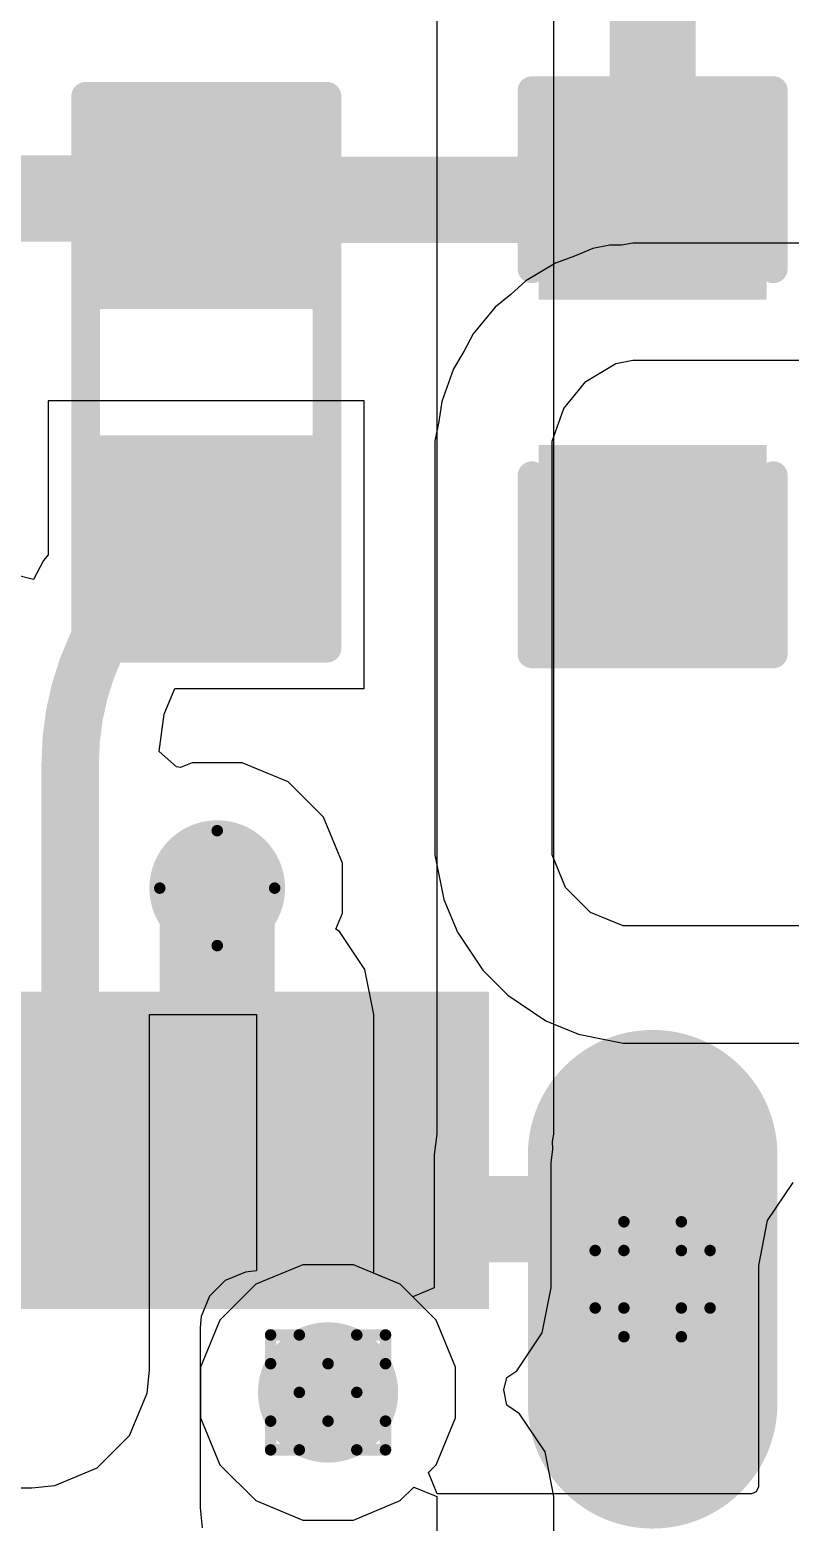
# Model space of a CAD drawing. Header units: inches. Extents: x -14 to 270, y -5 to 115.
# Drawn here: x 60.37 to 63.73, y 0.3 to 6.89 of the extents above; entities that cross this region are included whole.
import ezdxf

# ---------------------------------------------------------------- set-up
doc = ezdxf.new("R2010")
doc.units = ezdxf.units.IN
for name, color, linetype in [('Bottom Layer', 5, 'Continuous'), ('Bottom Solder', 6, 'Continuous'), ('Drill Drawing', 1, 'Continuous'), ('Multi-Layer', 9, 'Continuous'), ('Pad Holes', 156, 'Continuous'), ('Top Layer', 1, 'Continuous'), ('Top Overlay', 2, 'Continuous'), ('Top Paste', 8, 'Continuous'), ('Top Solder', 216, 'Continuous'), ('Via Holes', 16, 'Continuous')]:
    doc.layers.add(name, color=color, linetype=linetype)

# ---------------------------------------------------------------- blocks, each defined once
blk = doc.blocks.new('R___0603_81')
at = {"layer": 'Top Layer'}
for points in [[(-0.381, 0.4445), (-0.381, -0.4445), (-1.143, -0.4445), (-1.143, 0.4445)], [(1.143, 0.4445), (1.143, -0.4445), (0.381, -0.4445), (0.381, 0.4445)]]:
    blk.add_hatch(color=1, dxfattribs=at).paths.add_polyline_path(points)
at = {"layer": 'Top Paste'}
for points in [[(-0.381, 0.4445), (-0.381, -0.4445), (-1.143, -0.4445), (-1.143, 0.4445)], [(1.143, 0.4445), (1.143, -0.4445), (0.381, -0.4445), (0.381, 0.4445)]]:
    blk.add_hatch(color=8, dxfattribs=at).paths.add_polyline_path(points)
at = {"layer": 'Top Solder'}
for points in [[(-0.2794, 0.5461), (-0.2794, -0.5461), (-1.2446, -0.5461), (-1.2446, 0.5461)], [(1.2446, 0.5461), (1.2446, -0.5461), (0.2794, -0.5461), (0.2794, 0.5461)]]:
    blk.add_hatch(color=216, dxfattribs=at).paths.add_polyline_path(points)
at = {"layer": 'Top Overlay'}
for points in [[(-1.2192, 0.5334, 0.127, 0.127, 0), (1.2192, 0.5334, 0.127, 0.127, 0)], [(-1.2192, 0.5334, 0.127, 0.127, 0), (-1.2192, -0.5334, 0.127, 0.127, 0)], [(1.2192, 0.5334, 0.127, 0.127, 0), (1.2192, -0.5334, 0.127, 0.127, 0)], [(-1.2192, -0.5334, 0.127, 0.127, 0), (1.2192, -0.5334, 0.127, 0.127, 0)]]:
    blk.add_lwpolyline(points, format="xyseb", dxfattribs=at)
for points in [[(-1.25095, 0.5334, 0.0635, 0.0635, 1), (-1.18745, 0.5334, 0.0635, 0.0635, 1)], [(-1.25095, 0.5334, 0.0635, 0.0635, 1), (-1.18745, 0.5334, 0.0635, 0.0635, 1)], [(1.18745, 0.5334, 0.0635, 0.0635, 1), (1.25095, 0.5334, 0.0635, 0.0635, 1)], [(1.18745, 0.5334, 0.0635, 0.0635, 1), (1.25095, 0.5334, 0.0635, 0.0635, 1)], [(-1.25095, -0.5334, 0.0635, 0.0635, 1), (-1.18745, -0.5334, 0.0635, 0.0635, 1)], [(-1.25095, -0.5334, 0.0635, 0.0635, 1), (-1.18745, -0.5334, 0.0635, 0.0635, 1)], [(1.18745, -0.5334, 0.0635, 0.0635, 1), (1.25095, -0.5334, 0.0635, 0.0635, 1)], [(1.18745, -0.5334, 0.0635, 0.0635, 1), (1.25095, -0.5334, 0.0635, 0.0635, 1)]]:
    blk.add_lwpolyline(points, format="xyseb", close=True, dxfattribs=at)
blk = doc.blocks.new('TYPE_C_31_M_12__99')
at = {"layer": 'Bottom Layer'}
h = blk.add_hatch(color=5, dxfattribs=at)
edge = h.paths.add_edge_path()
edge.add_arc((4.325, 1.255), 0.45, 180, 360)
edge.add_line((4.775, 1.255), (4.775, 2.355))
edge.add_arc((4.325, 2.355), 0.45, 0, 180)
edge.add_line((3.875, 2.355), (3.875, 1.255))
at = {"layer": 'Bottom Solder'}
h = blk.add_hatch(color=6, dxfattribs=at)
edge = h.paths.add_edge_path()
edge.add_arc((4.325, 1.255), 0.5516, 180, 360)
edge.add_line((4.8766, 1.255), (4.8766, 2.355))
edge.add_arc((4.325, 2.355), 0.5516, 0, 180)
edge.add_line((3.7734, 2.355), (3.7734, 1.255))
h = blk.add_hatch(color=6, dxfattribs=at)
edge = h.paths.add_edge_path()
edge.add_arc((2.89, 1.305), 0.1016, 0, 360)
at = {"layer": 'Multi-Layer'}
h = blk.add_hatch(color=9, dxfattribs=at)
edge = h.paths.add_edge_path()
edge.add_arc((4.325, 1.255), 0.45, 180, 360)
edge.add_line((4.775, 1.255), (4.775, 2.355))
edge.add_arc((4.325, 2.355), 0.45, 0, 180)
edge.add_line((3.875, 2.355), (3.875, 1.255))
at = {"layer": 'Pad Holes'}
h = blk.add_hatch(color=7, dxfattribs=at)
edge = h.paths.add_edge_path()
edge.add_arc((4.325, 1.255), 0.3, 180, 360)
edge.add_line((4.625, 1.255), (4.625, 2.355))
edge.add_arc((4.325, 2.355), 0.3, 0, 180)
edge.add_line((4.025, 2.355), (4.025, 1.255))
h = blk.add_hatch(color=7, dxfattribs=at)
edge = h.paths.add_edge_path()
edge.add_arc((2.89, 1.305), 0.31, 0, 360)
at = {"layer": 'Top Layer'}
for points in [[(1.9, 1.775), (1.6, 1.775), (1.6, 2.975), (1.9, 2.975)], [(2.7, 1.775), (2.1, 1.775), (2.1, 2.975), (2.7, 2.975)], [(2.9, 2.975), (3.5, 2.975), (3.5, 1.775), (2.9, 1.775)]]:
    blk.add_hatch(color=1, dxfattribs=at).paths.add_polyline_path(points)
h = blk.add_hatch(color=1, dxfattribs=at)
edge = h.paths.add_edge_path()
edge.add_arc((4.325, 1.255), 0.45, 180, 360)
edge.add_line((4.775, 1.255), (4.775, 2.355))
edge.add_arc((4.325, 2.355), 0.45, 0, 180)
edge.add_line((3.875, 2.355), (3.875, 1.255))
at = {"layer": 'Top Paste'}
for points in [[(1.9, 1.775), (1.6, 1.775), (1.6, 2.975), (1.9, 2.975)], [(2.7, 1.775), (2.1, 1.775), (2.1, 2.975), (2.7, 2.975)], [(2.9, 2.975), (3.5, 2.975), (3.5, 1.775), (2.9, 1.775)]]:
    blk.add_hatch(color=8, dxfattribs=at).paths.add_polyline_path(points)
at = {"layer": 'Top Solder'}
for points in [[(2.0016, 1.6734), (1.4984, 1.6734), (1.4984, 3.0766), (2.0016, 3.0766)], [(2.8016, 1.6734), (1.9984, 1.6734), (1.9984, 3.0766), (2.8016, 3.0766)], [(2.7984, 3.0766), (3.6016, 3.0766), (3.6016, 1.6734), (2.7984, 1.6734)]]:
    blk.add_hatch(color=216, dxfattribs=at).paths.add_polyline_path(points)
h = blk.add_hatch(color=216, dxfattribs=at)
edge = h.paths.add_edge_path()
edge.add_arc((4.325, 1.255), 0.5516, 180, 360)
edge.add_line((4.8766, 1.255), (4.8766, 2.355))
edge.add_arc((4.325, 2.355), 0.5516, 0, 180)
edge.add_line((3.7734, 2.355), (3.7734, 1.255))
h = blk.add_hatch(color=216, dxfattribs=at)
edge = h.paths.add_edge_path()
edge.add_arc((2.89, 1.305), 0.1016, 0, 360)
blk = doc.blocks.new('C___0603_115')
at = {"layer": 'Top Layer'}
for points in [[(-0.381, 0.4445), (-0.381, -0.4445), (-1.143, -0.4445), (-1.143, 0.4445)], [(1.143, 0.4445), (1.143, -0.4445), (0.381, -0.4445), (0.381, 0.4445)]]:
    blk.add_hatch(color=1, dxfattribs=at).paths.add_polyline_path(points)
at = {"layer": 'Top Paste'}
for points in [[(-0.381, 0.4445), (-0.381, -0.4445), (-1.143, -0.4445), (-1.143, 0.4445)], [(1.143, 0.4445), (1.143, -0.4445), (0.381, -0.4445), (0.381, 0.4445)]]:
    blk.add_hatch(color=8, dxfattribs=at).paths.add_polyline_path(points)
at = {"layer": 'Top Solder'}
for points in [[(-0.321, 0.5045), (-0.321, -0.5045), (-1.203, -0.5045), (-1.203, 0.5045)], [(1.203, 0.5045), (1.203, -0.5045), (0.321, -0.5045), (0.321, 0.5045)]]:
    blk.add_hatch(color=216, dxfattribs=at).paths.add_polyline_path(points)
at = {"layer": 'Top Overlay'}
for points in [[(-0.4572, 0.5334, 0.127, 0.127, 0), (-1.2446, 0.5334, 0.127, 0.127, 0)], [(-1.2446, -0.5334, 0.127, 0.127, 0), (-1.2446, 0.5334, 0.127, 0.127, 0)], [(1.2446, 0.5334, 0.127, 0.127, 0), (0.4572, 0.5334, 0.127, 0.127, 0)], [(1.2446, -0.5334, 0.127, 0.127, 0), (1.2446, 0.5334, 0.127, 0.127, 0)], [(-0.4572, -0.5334, 0.127, 0.127, 0), (-1.2446, -0.5334, 0.127, 0.127, 0)], [(1.2446, -0.5334, 0.127, 0.127, 0), (0.4572, -0.5334, 0.127, 0.127, 0)]]:
    blk.add_lwpolyline(points, format="xyseb", dxfattribs=at)
for points in [[(-1.2764, 0.5334, 0.0635, 0.0635, 1), (-1.2128, 0.5334, 0.0635, 0.0635, 1)], [(-1.2764, 0.5334, 0.0635, 0.0635, 1), (-1.2128, 0.5334, 0.0635, 0.0635, 1)], [(-0.4889, 0.5334, 0.0635, 0.0635, 1), (-0.4254, 0.5334, 0.0635, 0.0635, 1)], [(0.4254, 0.5334, 0.0635, 0.0635, 1), (0.4889, 0.5334, 0.0635, 0.0635, 1)], [(1.2128, 0.5334, 0.0635, 0.0635, 1), (1.2764, 0.5334, 0.0635, 0.0635, 1)], [(1.2128, 0.5334, 0.0635, 0.0635, 1), (1.2764, 0.5334, 0.0635, 0.0635, 1)], [(-1.2764, -0.5334, 0.0635, 0.0635, 1), (-1.2128, -0.5334, 0.0635, 0.0635, 1)], [(-1.2764, -0.5334, 0.0635, 0.0635, 1), (-1.2128, -0.5334, 0.0635, 0.0635, 1)], [(-0.4889, -0.5334, 0.0635, 0.0635, 1), (-0.4254, -0.5334, 0.0635, 0.0635, 1)], [(0.4254, -0.5334, 0.0635, 0.0635, 1), (0.4889, -0.5334, 0.0635, 0.0635, 1)], [(1.2128, -0.5334, 0.0635, 0.0635, 1), (1.2764, -0.5334, 0.0635, 0.0635, 1)], [(1.2128, -0.5334, 0.0635, 0.0635, 1), (1.2764, -0.5334, 0.0635, 0.0635, 1)]]:
    blk.add_lwpolyline(points, format="xyseb", close=True, dxfattribs=at)

msp = doc.modelspace()

# ---------------------------------------------------------------- hatches: boundary and pattern name
at = {"layer": 'Bottom Layer'}
h = msp.add_hatch(color=5, dxfattribs=at)
edge = h.paths.add_edge_path()
edge.add_arc((61.195, 3.0988), 0.3, 0, 360)
at = {"layer": 'Top Layer'}
h = msp.add_hatch(color=1, dxfattribs=at)
edge = h.paths.add_edge_path()
edge.add_arc((61.195, 3.0988), 0.3, 0, 360)
at = {"layer": 'Via Holes'}
h = msp.add_hatch(color=7, dxfattribs=at)
edge = h.paths.add_edge_path()
edge.add_arc((61.195, 3.0988), 0.15, 0, 360)

# ---------------------------------------------------------------- linework, layer by layer
at = {"layer": 'Bottom Layer'}
for p, q in [((62.1658, 8.128), (62.1658, 2.012)), ((62.6838, 2.012), (62.6838, 8.128)), ((62.1658, 2.012), (62.1537, 1.9204)), ((62.6771, 1.9785), (62.6838, 2.012)), ((62.6793, 1.9444), (62.6771, 1.9785)), ((62.1537, 1.9204), (62.1537, 1.332)), ((62.6717, 1.8864), (62.6793, 1.9444)), ((62.6717, 1.332), (62.6717, 1.8864)), ((61.5728, 1.4344), (61.3655, 1.3485)), ((61.7972, 1.4344), (61.5728, 1.4344)), ((62.0045, 1.3485), (61.7972, 1.4344)), ((61.3655, 1.3485), (61.2069, 1.1898)), ((62.0599, 1.2931), (62.0045, 1.3485)), ((62.1537, 1.332), (62.0599, 1.2931)), ((62.6323, 1.1338), (62.6717, 1.332)), ((61.2069, 1.1898), (61.121, 0.9825)), ((62.52, 0.9657), (62.6323, 1.1338)), ((61.121, 0.9825), (61.121, 0.7582)), ((62.4614, 0.8814), (62.4755, 0.9361)), ((62.4755, 0.9361), (62.52, 0.9657)), ((62.52, 0.9657), (62.52, 0.9657)), ((62.4755, 0.8139), (62.4614, 0.8814)), ((62.532, 0.7761), (62.4755, 0.8139)), ((61.121, 0.7582), (61.2069, 0.5509)), ((62.6443, 0.6081), (62.532, 0.7761)), ((62.6837, 0.4099), (62.6443, 0.6081)), ((61.2069, 0.5509), (61.3655, 0.3922)), ((62.0045, 0.3922), (62.0642, 0.4519)), ((62.0642, 0.4519), (62.1658, 0.4099)), ((62.1658, 0.4099), (62.1658, -0.1524)), ((62.6837, -0.1524), (62.6837, 0.4099)), ((61.3655, 0.3922), (61.5728, 0.3064)), ((61.7972, 0.3064), (62.0045, 0.3922)), ((61.5728, 0.3064), (61.7972, 0.3064))]:
    msp.add_line(p, q, dxfattribs=at)
at = {"layer": 'Drill Drawing'}
for points in [[(60.941, 3.0988, 0.0508, 0.0508, 0), (61.195, 3.3528, 0.0508, 0.0508, 0)], [(61.195, 3.3528, 0.0508, 0.0508, 0), (61.449, 3.0988, 0.0508, 0.0508, 0)], [(60.941, 3.0988, 0.0508, 0.0508, 0), (61.195, 2.8448, 0.0508, 0.0508, 0)], [(61.195, 2.8448, 0.0508, 0.0508, 0), (61.449, 3.0988, 0.0508, 0.0508, 0)], [(62.993, 1.4974, 0.0508, 0.0508, 0), (62.993, 1.6244, 0.0508, 0.0508, 0)], [(62.993, 1.6244, 0.0508, 0.0508, 0), (63.247, 1.6244, 0.0508, 0.0508, 0)], [(63.247, 1.4974, 0.0508, 0.0508, 0), (63.247, 1.6244, 0.0508, 0.0508, 0)], [(62.866, 1.2434, 0.0508, 0.0508, 0), (62.866, 1.4974, 0.0508, 0.0508, 0)], [(62.866, 1.4974, 0.0508, 0.0508, 0), (62.993, 1.4974, 0.0508, 0.0508, 0)], [(63.247, 1.4974, 0.0508, 0.0508, 0), (63.374, 1.4974, 0.0508, 0.0508, 0)], [(63.374, 1.2434, 0.0508, 0.0508, 0), (63.374, 1.4974, 0.0508, 0.0508, 0)], [(62.866, 1.2434, 0.0508, 0.0508, 0), (62.993, 1.2434, 0.0508, 0.0508, 0)], [(62.993, 1.1164, 0.0508, 0.0508, 0), (62.993, 1.2434, 0.0508, 0.0508, 0)], [(63.247, 1.2434, 0.0508, 0.0508, 0), (63.374, 1.2434, 0.0508, 0.0508, 0)], [(63.247, 1.1164, 0.0508, 0.0508, 0), (63.247, 1.2434, 0.0508, 0.0508, 0)], [(61.431, 0.9974, 0.0508, 0.0508, 0), (61.431, 1.1244, 0.0508, 0.0508, 0)], [(61.431, 1.1244, 0.0508, 0.0508, 0), (61.558, 1.1244, 0.0508, 0.0508, 0)], [(61.558, 1.1244, 0.0508, 0.0508, 0), (61.685, 0.9974, 0.0508, 0.0508, 0)], [(61.685, 0.9974, 0.0508, 0.0508, 0), (61.812, 1.1244, 0.0508, 0.0508, 0)], [(61.812, 1.1244, 0.0508, 0.0508, 0), (61.939, 1.1244, 0.0508, 0.0508, 0)], [(61.939, 0.9974, 0.0508, 0.0508, 0), (61.939, 1.1244, 0.0508, 0.0508, 0)], [(62.993, 1.1164, 0.0508, 0.0508, 0), (63.247, 1.1164, 0.0508, 0.0508, 0)], [(61.431, 0.9974, 0.0508, 0.0508, 0), (61.558, 0.8704, 0.0508, 0.0508, 0)], [(61.812, 0.8704, 0.0508, 0.0508, 0), (61.939, 0.9974, 0.0508, 0.0508, 0)], [(61.431, 0.7434, 0.0508, 0.0508, 0), (61.558, 0.8704, 0.0508, 0.0508, 0)], [(61.812, 0.8704, 0.0508, 0.0508, 0), (61.939, 0.7434, 0.0508, 0.0508, 0)], [(61.431, 0.6164, 0.0508, 0.0508, 0), (61.431, 0.7434, 0.0508, 0.0508, 0)], [(61.558, 0.6164, 0.0508, 0.0508, 0), (61.685, 0.7434, 0.0508, 0.0508, 0)], [(61.685, 0.7434, 0.0508, 0.0508, 0), (61.812, 0.6164, 0.0508, 0.0508, 0)], [(61.939, 0.6164, 0.0508, 0.0508, 0), (61.939, 0.7434, 0.0508, 0.0508, 0)], [(61.431, 0.6164, 0.0508, 0.0508, 0), (61.558, 0.6164, 0.0508, 0.0508, 0)], [(61.812, 0.6164, 0.0508, 0.0508, 0), (61.939, 0.6164, 0.0508, 0.0508, 0)]]:
    msp.add_lwpolyline(points, format="xyseb", dxfattribs=at)
for points in [[(61.1823, 3.3528, 0.0254, 0.0254, 1), (61.2077, 3.3528, 0.0254, 0.0254, 1)], [(61.1823, 3.3528, 0.0254, 0.0254, 1), (61.2077, 3.3528, 0.0254, 0.0254, 1)], [(60.9283, 3.0988, 0.0254, 0.0254, 1), (60.9537, 3.0988, 0.0254, 0.0254, 1)], [(60.9283, 3.0988, 0.0254, 0.0254, 1), (60.9537, 3.0988, 0.0254, 0.0254, 1)], [(61.4363, 3.0988, 0.0254, 0.0254, 1), (61.4617, 3.0988, 0.0254, 0.0254, 1)], [(61.4363, 3.0988, 0.0254, 0.0254, 1), (61.4617, 3.0988, 0.0254, 0.0254, 1)], [(61.1823, 2.8448, 0.0254, 0.0254, 1), (61.2077, 2.8448, 0.0254, 0.0254, 1)], [(61.1823, 2.8448, 0.0254, 0.0254, 1), (61.2077, 2.8448, 0.0254, 0.0254, 1)], [(62.9803, 1.6244, 0.0254, 0.0254, 1), (63.0057, 1.6244, 0.0254, 0.0254, 1)], [(62.9803, 1.6244, 0.0254, 0.0254, 1), (63.0057, 1.6244, 0.0254, 0.0254, 1)], [(63.2343, 1.6244, 0.0254, 0.0254, 1), (63.2597, 1.6244, 0.0254, 0.0254, 1)], [(63.2343, 1.6244, 0.0254, 0.0254, 1), (63.2597, 1.6244, 0.0254, 0.0254, 1)], [(62.8533, 1.4974, 0.0254, 0.0254, 1), (62.8787, 1.4974, 0.0254, 0.0254, 1)], [(62.8533, 1.4974, 0.0254, 0.0254, 1), (62.8787, 1.4974, 0.0254, 0.0254, 1)], [(62.9803, 1.4974, 0.0254, 0.0254, 1), (63.0057, 1.4974, 0.0254, 0.0254, 1)], [(62.9803, 1.4974, 0.0254, 0.0254, 1), (63.0057, 1.4974, 0.0254, 0.0254, 1)], [(63.2343, 1.4974, 0.0254, 0.0254, 1), (63.2597, 1.4974, 0.0254, 0.0254, 1)], [(63.2343, 1.4974, 0.0254, 0.0254, 1), (63.2597, 1.4974, 0.0254, 0.0254, 1)], [(63.3613, 1.4974, 0.0254, 0.0254, 1), (63.3867, 1.4974, 0.0254, 0.0254, 1)], [(63.3613, 1.4974, 0.0254, 0.0254, 1), (63.3867, 1.4974, 0.0254, 0.0254, 1)], [(62.8533, 1.2434, 0.0254, 0.0254, 1), (62.8787, 1.2434, 0.0254, 0.0254, 1)], [(62.8533, 1.2434, 0.0254, 0.0254, 1), (62.8787, 1.2434, 0.0254, 0.0254, 1)], [(62.9803, 1.2434, 0.0254, 0.0254, 1), (63.0057, 1.2434, 0.0254, 0.0254, 1)], [(62.9803, 1.2434, 0.0254, 0.0254, 1), (63.0057, 1.2434, 0.0254, 0.0254, 1)], [(63.2343, 1.2434, 0.0254, 0.0254, 1), (63.2597, 1.2434, 0.0254, 0.0254, 1)], [(63.2343, 1.2434, 0.0254, 0.0254, 1), (63.2597, 1.2434, 0.0254, 0.0254, 1)], [(63.3613, 1.2434, 0.0254, 0.0254, 1), (63.3867, 1.2434, 0.0254, 0.0254, 1)], [(63.3613, 1.2434, 0.0254, 0.0254, 1), (63.3867, 1.2434, 0.0254, 0.0254, 1)], [(61.4183, 1.1244, 0.0254, 0.0254, 1), (61.4437, 1.1244, 0.0254, 0.0254, 1)], [(61.4183, 1.1244, 0.0254, 0.0254, 1), (61.4437, 1.1244, 0.0254, 0.0254, 1)], [(61.5453, 1.1244, 0.0254, 0.0254, 1), (61.5707, 1.1244, 0.0254, 0.0254, 1)], [(61.5453, 1.1244, 0.0254, 0.0254, 1), (61.5707, 1.1244, 0.0254, 0.0254, 1)], [(61.7993, 1.1244, 0.0254, 0.0254, 1), (61.8247, 1.1244, 0.0254, 0.0254, 1)], [(61.7993, 1.1244, 0.0254, 0.0254, 1), (61.8247, 1.1244, 0.0254, 0.0254, 1)], [(61.9263, 1.1244, 0.0254, 0.0254, 1), (61.9517, 1.1244, 0.0254, 0.0254, 1)], [(61.9263, 1.1244, 0.0254, 0.0254, 1), (61.9517, 1.1244, 0.0254, 0.0254, 1)], [(62.9803, 1.1164, 0.0254, 0.0254, 1), (63.0057, 1.1164, 0.0254, 0.0254, 1)], [(62.9803, 1.1164, 0.0254, 0.0254, 1), (63.0057, 1.1164, 0.0254, 0.0254, 1)], [(63.2343, 1.1164, 0.0254, 0.0254, 1), (63.2597, 1.1164, 0.0254, 0.0254, 1)], [(63.2343, 1.1164, 0.0254, 0.0254, 1), (63.2597, 1.1164, 0.0254, 0.0254, 1)], [(61.4183, 0.9974, 0.0254, 0.0254, 1), (61.4437, 0.9974, 0.0254, 0.0254, 1)], [(61.4183, 0.9974, 0.0254, 0.0254, 1), (61.4437, 0.9974, 0.0254, 0.0254, 1)], [(61.6723, 0.9974, 0.0254, 0.0254, 1), (61.6977, 0.9974, 0.0254, 0.0254, 1)], [(61.6723, 0.9974, 0.0254, 0.0254, 1), (61.6977, 0.9974, 0.0254, 0.0254, 1)], [(61.9263, 0.9974, 0.0254, 0.0254, 1), (61.9517, 0.9974, 0.0254, 0.0254, 1)], [(61.9263, 0.9974, 0.0254, 0.0254, 1), (61.9517, 0.9974, 0.0254, 0.0254, 1)], [(61.5453, 0.8704, 0.0254, 0.0254, 1), (61.5707, 0.8704, 0.0254, 0.0254, 1)], [(61.5453, 0.8704, 0.0254, 0.0254, 1), (61.5707, 0.8704, 0.0254, 0.0254, 1)], [(61.7993, 0.8704, 0.0254, 0.0254, 1), (61.8247, 0.8704, 0.0254, 0.0254, 1)], [(61.7993, 0.8704, 0.0254, 0.0254, 1), (61.8247, 0.8704, 0.0254, 0.0254, 1)], [(61.4183, 0.7434, 0.0254, 0.0254, 1), (61.4437, 0.7434, 0.0254, 0.0254, 1)], [(61.4183, 0.7434, 0.0254, 0.0254, 1), (61.4437, 0.7434, 0.0254, 0.0254, 1)], [(61.6723, 0.7434, 0.0254, 0.0254, 1), (61.6977, 0.7434, 0.0254, 0.0254, 1)], [(61.6723, 0.7434, 0.0254, 0.0254, 1), (61.6977, 0.7434, 0.0254, 0.0254, 1)], [(61.9263, 0.7434, 0.0254, 0.0254, 1), (61.9517, 0.7434, 0.0254, 0.0254, 1)], [(61.9263, 0.7434, 0.0254, 0.0254, 1), (61.9517, 0.7434, 0.0254, 0.0254, 1)], [(61.4183, 0.6164, 0.0254, 0.0254, 1), (61.4437, 0.6164, 0.0254, 0.0254, 1)], [(61.4183, 0.6164, 0.0254, 0.0254, 1), (61.4437, 0.6164, 0.0254, 0.0254, 1)], [(61.5453, 0.6164, 0.0254, 0.0254, 1), (61.5707, 0.6164, 0.0254, 0.0254, 1)], [(61.5453, 0.6164, 0.0254, 0.0254, 1), (61.5707, 0.6164, 0.0254, 0.0254, 1)], [(61.7993, 0.6164, 0.0254, 0.0254, 1), (61.8247, 0.6164, 0.0254, 0.0254, 1)], [(61.7993, 0.6164, 0.0254, 0.0254, 1), (61.8247, 0.6164, 0.0254, 0.0254, 1)], [(61.9263, 0.6164, 0.0254, 0.0254, 1), (61.9517, 0.6164, 0.0254, 0.0254, 1)], [(61.9263, 0.6164, 0.0254, 0.0254, 1), (61.9517, 0.6164, 0.0254, 0.0254, 1)]]:
    msp.add_lwpolyline(points, format="xyseb", close=True, dxfattribs=at)
at = {"layer": 'Top Layer'}
for p, q in [((62.9312, 5.9396), (62.8559, 5.9247)), ((62.9821, 5.9396), (62.9312, 5.9396)), ((63.032, 5.9495), (62.9821, 5.9396)), ((67.8633, 5.9495), (63.032, 5.9495)), ((62.774, 5.8908), (62.6905, 5.861)), ((62.8559, 5.9247), (62.774, 5.8908)), ((62.6905, 5.861), (62.5587, 5.7821)), ((62.5587, 5.7821), (62.493, 5.7226)), ((62.493, 5.7226), (62.4245, 5.6664)), ((62.4245, 5.6664), (62.327, 5.5477)), ((62.327, 5.5477), (62.2852, 5.4695)), ((62.2852, 5.4695), (62.2396, 5.3935)), ((62.8248, 5.3377), (62.9566, 5.4166)), ((62.9566, 5.4166), (63.032, 5.4316)), ((63.032, 5.4316), (63.032, 5.4316)), ((63.032, 5.4316), (67.8633, 5.4316)), ((62.2396, 5.3935), (62.1878, 5.2489)), ((62.7273, 5.219), (62.8248, 5.3377)), ((61.8453, 5.2515), (60.4483, 5.2515)), ((60.4483, 5.2515), (60.4483, 4.5713)), ((61.8453, 3.9815), (61.8453, 5.2515)), ((62.1878, 5.2489), (62.1748, 5.1612)), ((62.6755, 5.0743), (62.7273, 5.219)), ((62.1748, 5.1612), (62.1575, 5.0743)), ((62.1575, 5.0743), (62.1575, 4.9975)), ((62.6755, 4.9975), (62.6755, 5.0743)), ((62.1575, 4.9975), (62.1575, 3.2465)), ((62.6755, 3.3247), (62.6755, 4.9975)), ((60.4483, 4.5713), (60.4277, 4.5463)), ((60.3829, 4.4624), (60.2843, 4.4871)), ((60.4277, 4.5463), (60.3829, 4.4624)), ((60.96, 3.8676), (61.0072, 3.9815)), ((61.0072, 3.9815), (61.8453, 3.9815)), ((60.9382, 3.7021), (60.96, 3.8676)), ((61.0144, 3.6351), (60.9382, 3.7021)), ((61.0331, 3.6314), (61.0144, 3.6351)), ((61.0848, 3.6528), (61.0331, 3.6314)), ((61.3052, 3.6528), (61.0848, 3.6528)), ((61.5088, 3.5685), (61.3052, 3.6528)), ((61.6647, 3.4126), (61.5088, 3.5685)), ((61.749, 3.209), (61.6647, 3.4126)), ((62.6755, 3.2465), (62.6755, 3.3247)), ((62.6755, 3.3247), (62.6755, 3.3247)), ((62.1575, 3.2465), (62.197, 3.0483)), ((62.7353, 3.102), (62.6755, 3.2465)), ((61.749, 2.9886), (61.749, 3.209)), ((62.8459, 2.9914), (62.7353, 3.102)), ((62.197, 3.0483), (62.197, 3.0483)), ((62.197, 3.0483), (62.2568, 2.9038)), ((61.7195, 2.9173), (61.749, 2.9886)), ((62.9904, 2.9316), (62.8459, 2.9914)), ((61.7355, 2.9066), (61.7195, 2.9173)), ((61.8478, 2.7386), (61.7355, 2.9066)), ((62.2568, 2.9038), (62.3691, 2.7357)), ((63.0686, 2.9316), (62.9904, 2.9316)), ((67.8283, 2.9316), (63.0686, 2.9316)), ((61.8872, 2.5404), (61.8478, 2.7386)), ((62.3691, 2.7357), (62.4797, 2.6252)), ((62.4797, 2.6252), (62.6477, 2.5129)), ((60.895, 0.9687), (60.895, 2.5404)), ((60.895, 2.5404), (61.3693, 2.5404)), ((61.3693, 2.5404), (61.3692, 1.4072)), ((61.8872, 1.4072), (61.8872, 2.5404)), ((62.6477, 2.5129), (62.7922, 2.453)), ((62.7922, 2.453), (62.7922, 2.453)), ((62.7922, 2.453), (62.9165, 2.4283)), ((62.9165, 2.4283), (62.9904, 2.4136)), ((62.9904, 2.4136), (62.9904, 2.4136)), ((62.9904, 2.4136), (62.9904, 2.4136)), ((62.9904, 2.4136), (63.0686, 2.4136)), ((63.0686, 2.4136), (67.8283, 2.4136)), ((63.7391, 1.7978), (63.6268, 1.6298)), ((63.6268, 1.6298), (63.5874, 1.4316)), ((61.3205, 1.4024), (61.2303, 1.3651)), ((61.3692, 1.4072), (61.3205, 1.4024)), ((61.8853, 1.3978), (61.8872, 1.4072)), ((62.0045, 1.3485), (61.8853, 1.3978)), ((63.5874, 1.4316), (63.5874, 0.453)), ((61.2303, 1.3651), (61.1613, 1.2961)), ((62.1631, 1.1898), (62.0045, 1.3485)), ((61.1613, 1.2961), (61.1239, 1.2059)), ((61.1239, 1.2059), (61.1192, 1.1571)), ((62.249, 0.9825), (62.1631, 1.1898)), ((61.1192, 1.1571), (61.1192, 1.1571)), ((61.1192, 1.1571), (61.1192, 0.3608)), ((60.885, 0.8673), (60.895, 0.9687)), ((60.895, 0.9687), (60.895, 0.9687)), ((62.249, 0.7582), (62.249, 0.9825)), ((60.8074, 0.68), (60.885, 0.8673)), ((62.1631, 0.5509), (62.249, 0.7582)), ((60.664, 0.5366), (60.8074, 0.68)), ((60.4767, 0.459), (60.664, 0.5366)), ((62.1284, 0.5161), (62.1631, 0.5509)), ((62.1672, 0.4222), (62.1284, 0.5161)), ((57.2039, 0.449), (60.3753, 0.449)), ((60.3753, 0.449), (60.4767, 0.459)), ((63.5566, 0.4222), (62.1672, 0.4222)), ((63.5569, 0.4223), (63.5566, 0.4222)), ((63.5784, 0.4312), (63.5569, 0.4223)), ((63.5874, 0.4527), (63.5784, 0.4312)), ((63.5874, 0.453), (63.5874, 0.4527)), ((61.1192, 0.3608), (61.1279, 0.2718))]:
    msp.add_line(p, q, dxfattribs=at)
for points in [[(63.12, 6.1405, 0.381, 0.381, 0), (63.12, 7.239, 0.381, 0.381, 0)], [(58.7703, 6.1461, 0.381, 0.381, 0), (61.1468, 6.1461, 0.381, 0.381, 0)], [(61.1468, 6.1405, 0.381, 0.381, 0), (61.1468, 6.1461, 0.381, 0.381, 0)], [(61.1468, 6.1405, 0.381, 0.381, 0), (63.12, 6.1405, 0.381, 0.381, 0)], [(60.8293, 4.4349, 0.254, 0.254, 0), (61.1468, 4.6165, 0.254, 0.254, 0)], [(60.545, 3.6513, 0.254, 0.254, -0.175798), (60.8293, 4.4349, 0.254, 0.254, 0)], [(60.545, 3.6513, 0.254, 0.254, 0), (60.545, 3.6502, 0.254, 0.254, 0)], [(60.545, 1.9404, 0.254, 0.254, 0), (60.545, 3.6502, 0.254, 0.254, 0)], [(61.195, 1.9404, 0.508, 0.508, 0), (61.195, 3.0988, 0.508, 0.508, 0)], [(62.1045, 1.6364, 0.381, 0.381, 0), (62.8802, 1.6364, 0.381, 0.381, 0)]]:
    msp.add_lwpolyline(points, format="xyseb", dxfattribs=at)
for points in [[(61.0515, 6.1461, 0.1905, 0.1905, 1), (61.242, 6.1461, 0.1905, 0.1905, 1)], [(61.0515, 6.1461, 0.1905, 0.1905, 1), (61.242, 6.1461, 0.1905, 0.1905, 1)], [(61.0515, 6.1405, 0.1905, 0.1905, 1), (61.242, 6.1405, 0.1905, 0.1905, 1)], [(61.0515, 6.1405, 0.1905, 0.1905, 1), (61.242, 6.1405, 0.1905, 0.1905, 1)], [(63.0247, 6.1405, 0.1905, 0.1905, 1), (63.2152, 6.1405, 0.1905, 0.1905, 1)], [(63.0247, 6.1405, 0.1905, 0.1905, 1), (63.2152, 6.1405, 0.1905, 0.1905, 1)], [(61.0833, 4.6165, 0.127, 0.127, 1), (61.2103, 4.6165, 0.127, 0.127, 1)], [(60.7658, 4.4349, 0.127, 0.127, 1), (60.8928, 4.4349, 0.127, 0.127, 1)], [(60.7658, 4.4349, 0.127, 0.127, 1), (60.8928, 4.4349, 0.127, 0.127, 1)], [(60.4815, 3.6513, 0.127, 0.127, 1), (60.6085, 3.6513, 0.127, 0.127, 1)], [(60.4815, 3.6513, 0.127, 0.127, 1), (60.6085, 3.6513, 0.127, 0.127, 1)], [(60.4815, 3.6502, 0.127, 0.127, 1), (60.6085, 3.6502, 0.127, 0.127, 1)], [(60.4815, 3.6502, 0.127, 0.127, 1), (60.6085, 3.6502, 0.127, 0.127, 1)], [(61.068, 3.0988, 0.254, 0.254, 1), (61.322, 3.0988, 0.254, 0.254, 1)], [(61.068, 1.9404, 0.254, 0.254, 1), (61.322, 1.9404, 0.254, 0.254, 1)], [(60.4815, 1.9404, 0.127, 0.127, 1), (60.6085, 1.9404, 0.127, 0.127, 1)], [(62.0092, 1.6364, 0.1905, 0.1905, 1), (62.1997, 1.6364, 0.1905, 0.1905, 1)], [(62.785, 1.6364, 0.1905, 0.1905, 1), (62.9755, 1.6364, 0.1905, 0.1905, 1)]]:
    msp.add_lwpolyline(points, format="xyseb", close=True, dxfattribs=at)

# ---------------------------------------------------------------- block references
for name, p, rotation in [('R___0603_81', (61.1468, 5.3785), 90), ('C___0603_115', (63.12, 5.3785), 270)]:
    msp.add_blockref(name, p, dxfattribs=dict(rotation=rotation))
msp.add_blockref('TYPE_C_31_M_12__99', (58.795, -0.4346))

doc.saveas('drawing.dxf')
